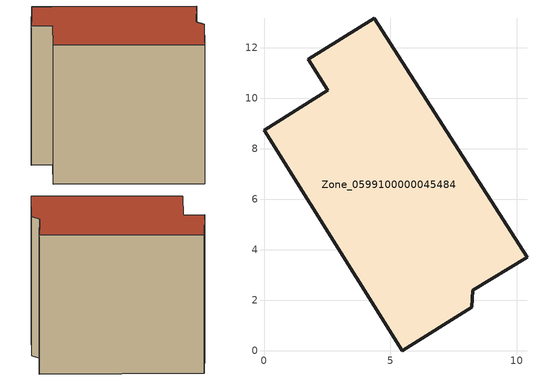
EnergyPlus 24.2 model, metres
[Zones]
Zone_0599100000045484
 floor ground (C_G): 8.27,2.4 8.22,1.74 5.48,0 0,8.73 2.53,10.33 1.75,11.55 4.37,13.18 10.41,3.71 z0
 wall outside (C_F): 8.22,1.74 8.27,2.4 10.41,3.71 4.37,13.18 1.75,11.55 2.53,10.33 0,8.73 5.48,0 8.22,1.74 z0:10.47
 roof outside (C_R): 8.27,2.4 10.41,3.71 4.37,13.18 1.75,11.55 2.53,10.33 0,8.73 5.48,0 8.22,1.74 z10.47
[BUILDING]
Pand.0599100000045484: North Axis=0; Terrain=City; Loads Convergence Tolerance Value=0.04; Temperature Convergence Tolerance Value=0.4; Solar Distribution=FullExterior; Maximum Number of Warmup Days=25; Minimum Number of Warmup Days=1
[Site:Location]
Rotterdam.The.Hague.AP_ZH_NLD Design_Conditions: Latitude=51.96; Longitude=4.45; Time Zone=1; Elevation=-4.5
[SITE:GROUNDTEMPERATURE:BUILDINGSURFACE]
18, 18, 18, 18, 18, 18, 18, 18, 18, 18, 18, 18
[MATERIAL] Thermal Absorptance=0.9; Solar Absorptance=0.7; Visible Absorptance=0.7
Name | Roughness | Thickness | Conductivity | Density | Specific Heat
G.TI.1946 | MediumSmooth | 0.15 | 1 | 540 | 1210
F.TI.1946 | Rough | 0.3 | 0.857143 | 1920 | 840
R.TI.1946 | MediumRough | 0.2 | 0.1 | 1500 | 1000
[CONSTRUCTION]
C_G: G.TI.1946
C_F: F.TI.1946
C_R: R.TI.1946
[ZONE]
Zone_0599100000045484: Type=1; Multiplier=1; Ceiling Height=Autocalculate; Volume=Autocalculate; Floor Area=autocalculate; Part of Total Floor Area=Yes
[ZONEINFILTRATION:DESIGNFLOWRATE]
Infil_Zone_0599100000045484: Zone or ZoneList or Space or SpaceList=Zone_0599100000045484; Schedule=AlwaysOn; Design Flow Rate Calculation Method=Flow/Area; Flow Rate per Floor Area=0.003; Constant Term Coefficient=1; Temperature Term Coefficient=0; Velocity Term Coefficient=0; Velocity Squared Term Coefficient=0
[HVACTEMPLATE:ZONE:IDEALLOADSAIRSYSTEM]
Zone_0599100000045484: Maximum Heating Supply Air Temperature=50; Minimum Cooling Supply Air Temperature=13; Maximum Heating Supply Air Humidity Ratio=0.0156; Minimum Cooling Supply Air Humidity Ratio=0.0077; Heating Limit=NoLimit; Cooling Limit=NoLimit; Dehumidification Control Type=ConstantSensibleHeatRatio; Cooling Sensible Heat Ratio=0.7; Dehumidification Setpoint=60; Humidification Control Type=None; Humidification Setpoint=30; Outdoor Air Method=None; Outdoor Air Flow Rate per Person=0.00944; Outdoor Air Flow Rate per Zone Floor Area=0; Outdoor Air Flow Rate per Zone=0; Demand Controlled Ventilation Type=None; Outdoor Air Economizer Type=NoEconomizer; Heat Recovery Type=None; Sensible Heat Recovery Effectiveness=0.7; Latent Heat Recovery Effectiveness=0.65
[ZONECONTROL:THERMOSTAT]
ThermostatControl_Zone_0599100000045484: Zone or ZoneList=Zone_0599100000045484; Control Type Schedule=DualSetpointControlType; Control 1=Thermostat_Zone_0599100000045484; Temperature Difference Between Cutout And Setpoint=0
[THERMOSTATSETPOINT:DUALSETPOINT]
Thermostat_Zone_0599100000045484: Heating Setpoint Temperature Schedule=HeatingSetpoint_Zone_0599100000045484; Cooling Setpoint Temperature Schedule=CoolingSetpoint_Zone_0599100000045484
[SCHEDULE:COMPACT]
HeatingSetpoint_Zone_0599100000045484: Through: 12/31, For: AllDays, Until: 24:00, 21
CoolingSetpoint_Zone_0599100000045484: Through: 12/31, For: AllDays, Until: 24:00, 24
DualSetpointControlType: Through: 12/31, For: AllDays, Until: 24:00, 4
AlwaysOn: Through: 12/31, For: AllDays, Until: 24:00, 1
